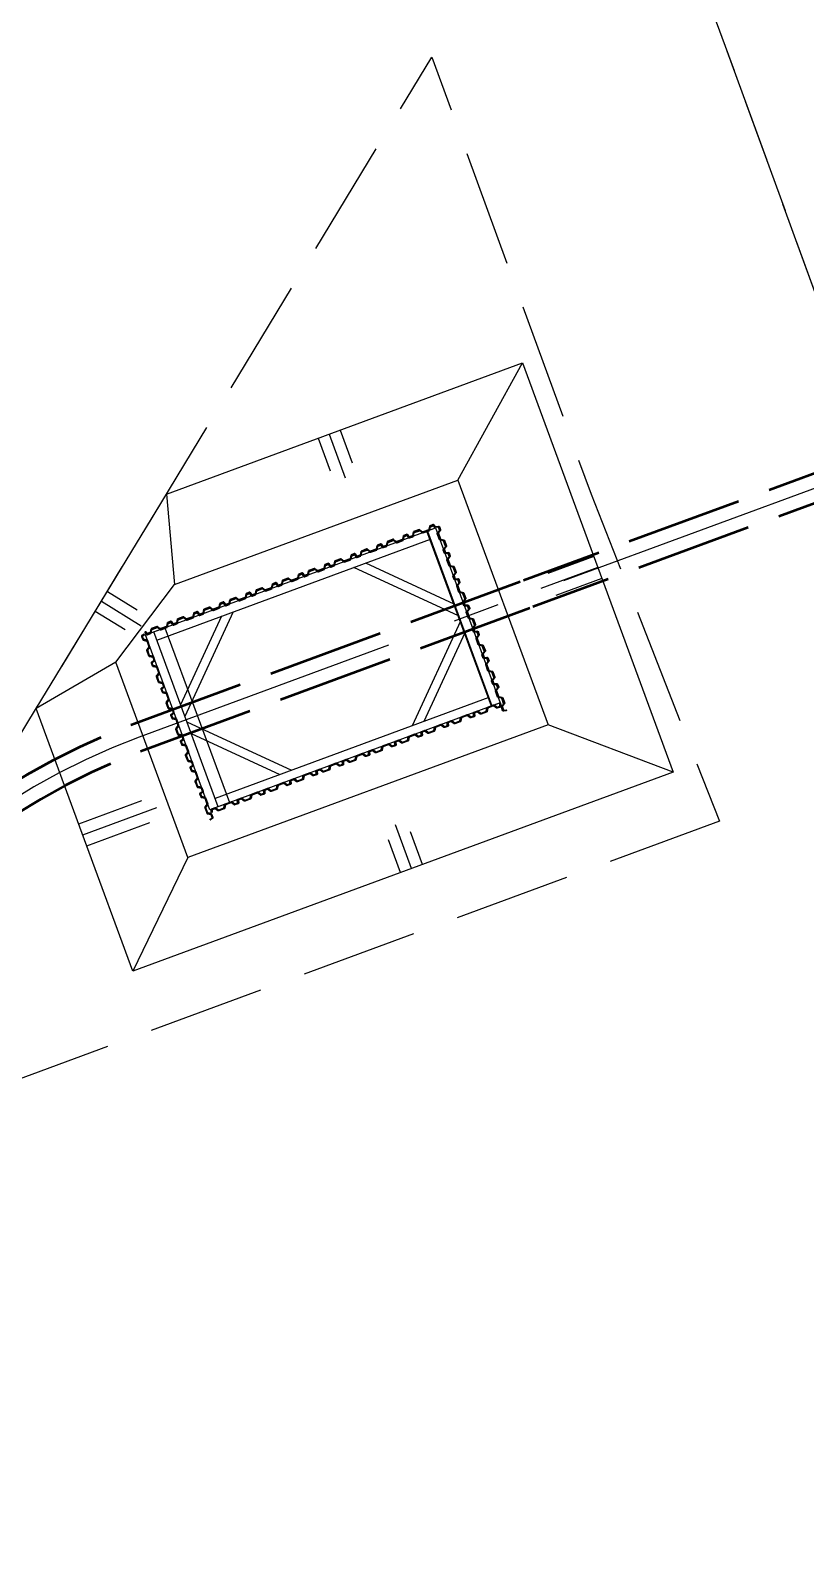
# Model space of a CAD drawing. Header units: metres. Extents: x 2692905 to 2694454, y 1247926 to 1251131.
# Drawn here: x 2693674.61 to 2693691.24, y 1248040.3 to 1248073.16 of the extents above; entities that cross this region are included whole.
import ezdxf

# ---------------------------------------------------------------- set-up
doc = ezdxf.new("R2010")
doc.units = ezdxf.units.M
for name, pattern in [('AV Servitute', [3.5, 2.5, -1]), ('AXE Kabelleitungsachse', [16, 12, -1.5, 1, -1.5]), ('Servitute', [3.2, 2.5, -0.7])]:
    doc.linetypes.add(name, pattern=pattern)
doc.layers.add('linie', color=7, linetype='Continuous', lineweight=25, true_color=0xff6161)
for name, color, linetype, lineweight in [('N1KLT_Achse', 1, 'AXE Kabelleitungsachse', 25), ('N1KLT_Rand', 1, 'Servitute', 50), ('N4SER_025', 7, 'AV Servitute', 25), ('SIT-BAU-TXT_sw025', 7, 'AV Servitute', 25)]:
    doc.layers.add(name, color=color, linetype=linetype, lineweight=lineweight)
doc.layers.add('PDF_N9ALL_ro035', color=1, linetype='Continuous')

msp = doc.modelspace()

# ---------------------------------------------------------------- linework, layer by layer
at = {"layer": 'linie', "transparency": 33554687}
for p, q in [((2693683.78, 1248063.515), (2693685.168, 1248066.03)), ((2693681.252, 1248064.587), (2693681.511, 1248063.883)), ((2693680.782, 1248064.414), (2693681.042, 1248063.711)), ((2693681.017, 1248064.501), (2693681.363, 1248063.562)), ((2693677.531, 1248063.216), (2693677.697, 1248061.274)), ((2693677.075, 1248060.192), (2693683.305, 1248062.488)), ((2693677.319, 1248060.079), (2693683.193, 1248062.244)), ((2693683.127, 1248062.422), (2693684.51, 1248058.669)), ((2693683.305, 1248062.488), (2693684.688, 1248058.734)), ((2693683.798, 1248060.602), (2693681.55, 1248061.639)), ((2693683.705, 1248060.854), (2693681.803, 1248061.732)), ((2693686.786, 1248061.639), (2693685.561, 1248061.187)), ((2693686.699, 1248061.873), (2693685.709, 1248061.508)), ((2693686.872, 1248061.404), (2693685.882, 1248061.039)), ((2693676.263, 1248061.127), (2693676.901, 1248060.733)), ((2693676, 1248060.702), (2693676.638, 1248060.308)), ((2693676.132, 1248060.914), (2693676.982, 1248060.389)), ((2693678.709, 1248060.591), (2693677.831, 1248058.689)), ((2693678.961, 1248060.684), (2693677.924, 1248058.437)), ((2693683.839, 1248060.489), (2693682.802, 1248058.242)), ((2693678.458, 1248056.438), (2693677.075, 1248060.192)), ((2693678.636, 1248056.504), (2693677.253, 1248060.257)), ((2693683.932, 1248060.237), (2693683.054, 1248058.335)), ((2693676.439, 1248059.604), (2693674.732, 1248058.612)), ((2693684.688, 1248058.734), (2693678.458, 1248056.438)), ((2693684.444, 1248058.847), (2693678.57, 1248056.682)), ((2693677.965, 1248058.324), (2693680.212, 1248057.287)), ((2693678.058, 1248058.072), (2693679.96, 1248057.194)), ((2693688.404, 1248057.247), (2693685.716, 1248058.26)), ((2693675.645, 1248056.135), (2693676.997, 1248056.634)), ((2693675.731, 1248055.901), (2693677.318, 1248056.486)), ((2693675.817, 1248055.666), (2693677.17, 1248056.165)), ((2693682.788, 1248055.178), (2693682.442, 1248056.116)), ((2693682.553, 1248055.092), (2693682.294, 1248055.795)), ((2693683.022, 1248055.264), (2693682.763, 1248055.968)), ((2693677.984, 1248055.411), (2693676.809, 1248052.975))]:
    msp.add_line(p, q, dxfattribs=at)
for points in [[(2693677.531, 1248063.216), (2693685.168, 1248066.03), (2693688.404, 1248057.247), (2693676.809, 1248052.975), (2693674.732, 1248058.612)], [(2693685.716, 1248058.26), (2693677.984, 1248055.411), (2693676.439, 1248059.604), (2693677.697, 1248061.274), (2693683.78, 1248063.515)], [(2693684.688, 1248058.734), (2693684.5, 1248058.665), (2693683.115, 1248062.418), (2693683.303, 1248062.487)], [(2693678.88, 1248056.594), (2693678.458, 1248056.438), (2693677.075, 1248060.192), (2693677.495, 1248060.347)]]:
    msp.add_lwpolyline(points, close=True, dxfattribs=at)
at = {"layer": 'N1KLT_Achse', "transparency": 33554687, "flags": 128}
msp.add_lwpolyline([(2693697.308, 1248065.503), (2693676.945, 1248058, 0.168156), (2693669.388, 1248051.741), (2693664.576, 1248043.82, 0.000162), (2693664.571, 1248043.812), (2693662.653, 1248040.65), (2693657.011, 1248031.328), (2693640.453, 1248003.976), (2693617.814, 1247966.631), (2693606.606, 1247948.088, -0.374034), (2693587.49, 1247941.938)], format="xyb", dxfattribs=at)
at = {"layer": 'N1KLT_Rand', "transparency": 33554687, "flags": 128}
for points in [[(2693695.812, 1248065.269), (2693685.191, 1248061.358)], [(2693696.018, 1248064.706), (2693685.388, 1248060.791)]]:
    msp.add_lwpolyline(points, dxfattribs=at)
for points in [[(2693685.116, 1248061.33), (2693676.84, 1248058.281, 0.16817), (2693669.132, 1248051.897), (2693664.32, 1248043.975, 0.000162), (2693664.315, 1248043.967), (2693662.397, 1248040.805), (2693656.754, 1248031.484), (2693640.196, 1248004.131), (2693630.159, 1247987.574), (2693617.558, 1247966.787), (2693606.349, 1247948.243, -0.374034), (2693587.608, 1247942.214)], [(2693685.324, 1248060.768), (2693677.049, 1248057.719, 0.168141), (2693669.644, 1248051.585), (2693664.833, 1248043.664, 0.000162), (2693664.828, 1248043.656), (2693662.91, 1248040.494), (2693657.267, 1248031.173), (2693640.709, 1248003.821), (2693618.071, 1247966.476), (2693606.863, 1247947.933, -0.374034), (2693587.371, 1247941.662)]]:
    msp.add_lwpolyline(points, format="xyb", dxfattribs=at)
at = {"layer": 'N4SER_025', "linetype": 'Servitute', "lineweight": 25}
msp.add_lwpolyline([(2693706.782, 1248097.566), (2693715.555, 1248080.45), (2693711.011, 1248074.668), (2693699.384, 1248059.873), (2693695.032, 1248058.27, -0.012679), (2693692.303, 1248065.199), (2693691.907, 1248066.286), (2693687.215, 1248079.162), (2693687.392, 1248079.454), (2693688.705, 1248081.26), (2693692.677, 1248086.725), (2693699.158, 1248092.87), (2693706.782, 1248097.566)], format="xyb", dxfattribs=at)
at = {"layer": 'PDF_N9ALL_ro035', "lineweight": 35, "transparency": 33554687}
for points in [[(2693682.178, 1248062.072), (2693682.253, 1248062.099, 0.257707), (2693682.259, 1248062.107), (2693682.274, 1248062.179, -0.257707), (2693682.281, 1248062.186), (2693682.392, 1248062.227, -0.257707), (2693682.401, 1248062.226), (2693682.46, 1248062.181, 0.257707), (2693682.47, 1248062.179), (2693682.6, 1248062.228, 0.257707), (2693682.607, 1248062.235), (2693682.622, 1248062.307, -0.257707), (2693682.628, 1248062.315), (2693682.687, 1248062.336, -0.331206), (2693682.698, 1248062.333), (2693682.727, 1248062.295), (2693682.732, 1248062.299), (2693682.702, 1248062.343, 0.344151), (2693682.69, 1248062.347), (2693682.622, 1248062.321, 0.255737), (2693682.616, 1248062.314), (2693682.6, 1248062.241, -0.255737), (2693682.593, 1248062.234), (2693682.471, 1248062.189, -0.255737), (2693682.461, 1248062.19), (2693682.402, 1248062.235, 0.255737), (2693682.392, 1248062.237), (2693682.274, 1248062.193, 0.255737), (2693682.268, 1248062.186), (2693682.252, 1248062.113, -0.255737), (2693682.246, 1248062.106), (2693682.181, 1248062.082, -0.331206), (2693682.17, 1248062.085), (2693682.14, 1248062.125), (2693682.134, 1248062.121), (2693682.166, 1248062.075, 0.3413)], [(2693682.741, 1248062.28), (2693682.816, 1248062.307, 0.257707), (2693682.822, 1248062.314), (2693682.837, 1248062.387, -0.257707), (2693682.844, 1248062.394), (2693682.955, 1248062.435, -0.257707), (2693682.964, 1248062.434), (2693683.023, 1248062.389, 0.257707), (2693683.033, 1248062.387), (2693683.163, 1248062.435, 0.257707), (2693683.169, 1248062.443), (2693683.185, 1248062.515, -0.257707), (2693683.191, 1248062.522), (2693683.25, 1248062.544, -0.331206), (2693683.261, 1248062.541), (2693683.29, 1248062.502), (2693683.295, 1248062.507), (2693683.265, 1248062.551, 0.344151), (2693683.253, 1248062.554), (2693683.185, 1248062.529, 0.255737), (2693683.178, 1248062.522), (2693683.162, 1248062.449, -0.255737), (2693683.156, 1248062.442), (2693683.034, 1248062.397, -0.255737), (2693683.024, 1248062.398), (2693682.965, 1248062.443, 0.255737), (2693682.955, 1248062.444), (2693682.837, 1248062.401, 0.255737), (2693682.831, 1248062.394), (2693682.815, 1248062.321, -0.255737), (2693682.809, 1248062.314), (2693682.744, 1248062.29, -0.331206), (2693682.733, 1248062.293), (2693682.702, 1248062.333), (2693682.697, 1248062.329), (2693682.729, 1248062.283, 0.3413)], [(2693683.503, 1248061.946), (2693683.475, 1248062.021, -0.257707), (2693683.477, 1248062.031), (2693683.522, 1248062.089, 0.257707), (2693683.523, 1248062.099), (2693683.482, 1248062.21, 0.257707), (2693683.475, 1248062.216), (2693683.403, 1248062.232, -0.257707), (2693683.395, 1248062.238), (2693683.347, 1248062.369, -0.257707), (2693683.348, 1248062.378), (2693683.394, 1248062.437, 0.257707), (2693683.395, 1248062.446), (2693683.373, 1248062.505, 0.331206), (2693683.363, 1248062.511), (2693683.316, 1248062.508), (2693683.315, 1248062.515), (2693683.368, 1248062.521, -0.344151), (2693683.379, 1248062.514), (2693683.404, 1248062.446, -0.255737), (2693683.403, 1248062.436), (2693683.358, 1248062.377, 0.255737), (2693683.356, 1248062.367), (2693683.402, 1248062.245, 0.255737), (2693683.409, 1248062.239), (2693683.482, 1248062.223, -0.255737), (2693683.489, 1248062.216), (2693683.532, 1248062.098, -0.255737), (2693683.531, 1248062.089), (2693683.486, 1248062.029, 0.255737), (2693683.485, 1248062.02), (2693683.509, 1248061.955, 0.331206), (2693683.519, 1248061.949), (2693683.568, 1248061.952), (2693683.569, 1248061.945), (2693683.513, 1248061.94, -0.3413)], [(2693681.052, 1248061.656), (2693681.127, 1248061.684, 0.257707), (2693681.133, 1248061.691), (2693681.149, 1248061.764, -0.257707), (2693681.155, 1248061.771), (2693681.266, 1248061.812, -0.257707), (2693681.276, 1248061.81), (2693681.334, 1248061.765, 0.257707), (2693681.344, 1248061.764), (2693681.474, 1248061.812, 0.257707), (2693681.481, 1248061.819), (2693681.496, 1248061.892, -0.257707), (2693681.502, 1248061.899), (2693681.561, 1248061.921, -0.331206), (2693681.572, 1248061.917), (2693681.601, 1248061.879), (2693681.606, 1248061.883), (2693681.576, 1248061.927, 0.344151), (2693681.565, 1248061.931), (2693681.496, 1248061.906, 0.255737), (2693681.49, 1248061.899), (2693681.474, 1248061.826, -0.255737), (2693681.467, 1248061.819), (2693681.345, 1248061.773, -0.255737), (2693681.335, 1248061.775), (2693681.276, 1248061.82, 0.255737), (2693681.267, 1248061.821), (2693681.149, 1248061.778, 0.255737), (2693681.142, 1248061.77), (2693681.126, 1248061.698, -0.255737), (2693681.12, 1248061.69), (2693681.055, 1248061.666, -0.331206), (2693681.044, 1248061.67), (2693681.014, 1248061.71), (2693681.009, 1248061.706), (2693681.04, 1248061.66, 0.3413)], [(2693681.615, 1248061.864), (2693681.69, 1248061.892, 0.257707), (2693681.696, 1248061.899), (2693681.711, 1248061.971, -0.257707), (2693681.718, 1248061.979), (2693681.829, 1248062.02, -0.257707), (2693681.839, 1248062.018), (2693681.897, 1248061.973, 0.257707), (2693681.907, 1248061.972), (2693682.037, 1248062.02, 0.257707), (2693682.044, 1248062.027), (2693682.059, 1248062.1, -0.257707), (2693682.065, 1248062.107), (2693682.124, 1248062.129, -0.331206), (2693682.135, 1248062.125), (2693682.164, 1248062.087), (2693682.169, 1248062.091), (2693682.139, 1248062.135, 0.344151), (2693682.127, 1248062.139), (2693682.059, 1248062.114, 0.255737), (2693682.053, 1248062.106), (2693682.037, 1248062.034, -0.255737), (2693682.03, 1248062.026), (2693681.908, 1248061.981, -0.255737), (2693681.898, 1248061.983), (2693681.839, 1248062.027, 0.255737), (2693681.829, 1248062.029), (2693681.711, 1248061.985, 0.255737), (2693681.705, 1248061.978), (2693681.689, 1248061.905, -0.255737), (2693681.683, 1248061.898), (2693681.618, 1248061.874, -0.331206), (2693681.607, 1248061.878), (2693681.577, 1248061.918), (2693681.572, 1248061.913), (2693681.603, 1248061.868, 0.3413)], [(2693683.711, 1248061.383), (2693683.683, 1248061.458, -0.257707), (2693683.685, 1248061.468), (2693683.73, 1248061.526, 0.257707), (2693683.731, 1248061.536), (2693683.69, 1248061.647, 0.257707), (2693683.683, 1248061.653), (2693683.61, 1248061.669, -0.257707), (2693683.603, 1248061.675), (2693683.555, 1248061.806, -0.257707), (2693683.556, 1248061.815), (2693683.601, 1248061.874, 0.257707), (2693683.603, 1248061.883), (2693683.581, 1248061.942, 0.331206), (2693683.571, 1248061.948), (2693683.523, 1248061.946), (2693683.523, 1248061.952), (2693683.576, 1248061.958, -0.344151), (2693683.587, 1248061.952), (2693683.612, 1248061.883, -0.255737), (2693683.611, 1248061.873), (2693683.566, 1248061.814, 0.255737), (2693683.564, 1248061.805), (2693683.609, 1248061.682, 0.255737), (2693683.617, 1248061.676), (2693683.689, 1248061.66, -0.255737), (2693683.697, 1248061.653), (2693683.74, 1248061.535, -0.255737), (2693683.739, 1248061.526), (2693683.694, 1248061.467, 0.255737), (2693683.692, 1248061.457), (2693683.716, 1248061.392, 0.331206), (2693683.726, 1248061.386), (2693683.776, 1248061.389), (2693683.776, 1248061.382), (2693683.721, 1248061.377, -0.3413)], [(2693680.489, 1248061.448), (2693680.564, 1248061.476, 0.257707), (2693680.57, 1248061.483), (2693680.586, 1248061.556, -0.257707), (2693680.592, 1248061.563), (2693680.703, 1248061.604, -0.257707), (2693680.713, 1248061.603), (2693680.771, 1248061.558, 0.257707), (2693680.781, 1248061.556), (2693680.912, 1248061.604, 0.257707), (2693680.918, 1248061.612), (2693680.933, 1248061.684, -0.257707), (2693680.94, 1248061.691), (2693680.998, 1248061.713, -0.331206), (2693681.01, 1248061.71), (2693681.038, 1248061.671), (2693681.043, 1248061.676), (2693681.013, 1248061.72, 0.344151), (2693681.002, 1248061.723), (2693680.933, 1248061.698, 0.255737), (2693680.927, 1248061.691), (2693680.911, 1248061.618, -0.255737), (2693680.905, 1248061.611), (2693680.782, 1248061.566, -0.255737), (2693680.773, 1248061.567), (2693680.713, 1248061.612, 0.255737), (2693680.704, 1248061.613), (2693680.586, 1248061.57, 0.255737), (2693680.579, 1248061.563), (2693680.563, 1248061.49, -0.255737), (2693680.557, 1248061.483), (2693680.492, 1248061.459, -0.331206), (2693680.481, 1248061.462), (2693680.451, 1248061.502), (2693680.446, 1248061.498), (2693680.478, 1248061.452, 0.3413)], [(2693679.364, 1248061.033), (2693679.438, 1248061.061, 0.257707), (2693679.445, 1248061.068), (2693679.46, 1248061.14, -0.257707), (2693679.466, 1248061.148), (2693679.577, 1248061.189, -0.257707), (2693679.587, 1248061.187), (2693679.646, 1248061.142, 0.257707), (2693679.655, 1248061.141), (2693679.786, 1248061.189, 0.257707), (2693679.792, 1248061.196), (2693679.807, 1248061.268, -0.257707), (2693679.814, 1248061.276), (2693679.872, 1248061.297, -0.331206), (2693679.884, 1248061.294), (2693679.913, 1248061.256), (2693679.918, 1248061.26), (2693679.888, 1248061.304, 0.344151), (2693679.876, 1248061.308), (2693679.807, 1248061.283, 0.255737), (2693679.801, 1248061.275), (2693679.785, 1248061.202, -0.255737), (2693679.779, 1248061.195), (2693679.656, 1248061.15, -0.255737), (2693679.647, 1248061.151), (2693679.587, 1248061.196, 0.255737), (2693679.578, 1248061.198), (2693679.46, 1248061.154, 0.255737), (2693679.454, 1248061.147), (2693679.438, 1248061.074, -0.255737), (2693679.431, 1248061.067), (2693679.367, 1248061.043, -0.331206), (2693679.355, 1248061.046), (2693679.325, 1248061.086), (2693679.32, 1248061.082), (2693679.352, 1248061.037, 0.3413)], [(2693679.926, 1248061.241), (2693680.001, 1248061.268, 0.257707), (2693680.007, 1248061.276), (2693680.023, 1248061.348, -0.257707), (2693680.029, 1248061.355), (2693680.14, 1248061.396, -0.257707), (2693680.15, 1248061.395), (2693680.209, 1248061.35, 0.257707), (2693680.218, 1248061.348), (2693680.349, 1248061.397, 0.257707), (2693680.355, 1248061.404), (2693680.37, 1248061.476, -0.257707), (2693680.377, 1248061.484), (2693680.435, 1248061.505, -0.331206), (2693680.447, 1248061.502), (2693680.475, 1248061.464), (2693680.481, 1248061.468), (2693680.451, 1248061.512, 0.344151), (2693680.439, 1248061.516), (2693680.37, 1248061.49, 0.255737), (2693680.364, 1248061.483), (2693680.348, 1248061.41, -0.255737), (2693680.342, 1248061.403), (2693680.219, 1248061.358, -0.255737), (2693680.21, 1248061.359), (2693680.15, 1248061.404, 0.255737), (2693680.141, 1248061.406), (2693680.023, 1248061.362, 0.255737), (2693680.016, 1248061.355), (2693680.001, 1248061.282, -0.255737), (2693679.994, 1248061.275), (2693679.93, 1248061.251, -0.331206), (2693679.918, 1248061.254), (2693679.888, 1248061.294), (2693679.883, 1248061.29), (2693679.915, 1248061.244, 0.3413)], [(2693683.918, 1248060.82), (2693683.891, 1248060.895, -0.257707), (2693683.892, 1248060.905), (2693683.937, 1248060.963, 0.257707), (2693683.939, 1248060.973), (2693683.898, 1248061.084, 0.257707), (2693683.89, 1248061.091), (2693683.818, 1248061.106, -0.257707), (2693683.811, 1248061.112), (2693683.763, 1248061.243, -0.257707), (2693683.764, 1248061.252), (2693683.809, 1248061.311, 0.257707), (2693683.811, 1248061.321), (2693683.789, 1248061.379, 0.331206), (2693683.779, 1248061.386), (2693683.731, 1248061.383), (2693683.731, 1248061.389), (2693683.784, 1248061.395, -0.344151), (2693683.794, 1248061.389), (2693683.82, 1248061.32, -0.255737), (2693683.818, 1248061.311), (2693683.773, 1248061.251, 0.255737), (2693683.772, 1248061.242), (2693683.817, 1248061.119, 0.255737), (2693683.824, 1248061.113), (2693683.897, 1248061.097, -0.255737), (2693683.904, 1248061.091), (2693683.948, 1248060.973, -0.255737), (2693683.947, 1248060.963), (2693683.902, 1248060.904, 0.255737), (2693683.9, 1248060.894), (2693683.924, 1248060.83, 0.331206), (2693683.934, 1248060.823), (2693683.984, 1248060.826), (2693683.984, 1248060.819), (2693683.929, 1248060.814, -0.3413)], [(2693678.801, 1248060.825), (2693678.875, 1248060.853, 0.257707), (2693678.882, 1248060.86), (2693678.897, 1248060.932, -0.257707), (2693678.903, 1248060.94), (2693679.015, 1248060.981, -0.257707), (2693679.024, 1248060.979), (2693679.083, 1248060.934, 0.257707), (2693679.092, 1248060.933), (2693679.223, 1248060.981, 0.257707), (2693679.229, 1248060.988), (2693679.245, 1248061.061, -0.257707), (2693679.251, 1248061.068), (2693679.309, 1248061.09, -0.331206), (2693679.321, 1248061.086), (2693679.35, 1248061.048), (2693679.355, 1248061.052), (2693679.325, 1248061.096, 0.344151), (2693679.313, 1248061.1), (2693679.245, 1248061.075, 0.255737), (2693679.238, 1248061.067), (2693679.222, 1248060.995, -0.255737), (2693679.216, 1248060.987), (2693679.093, 1248060.942, -0.255737), (2693679.084, 1248060.944), (2693679.025, 1248060.989, 0.255737), (2693679.015, 1248060.99), (2693678.897, 1248060.946, 0.255737), (2693678.891, 1248060.939), (2693678.875, 1248060.866, -0.255737), (2693678.868, 1248060.859), (2693678.804, 1248060.835, -0.331206), (2693678.792, 1248060.839), (2693678.762, 1248060.879), (2693678.757, 1248060.874), (2693678.789, 1248060.829, 0.3413)], [(2693677.675, 1248060.41), (2693677.75, 1248060.437, 0.257707), (2693677.756, 1248060.445), (2693677.771, 1248060.517, -0.257707), (2693677.778, 1248060.524), (2693677.889, 1248060.565, -0.257707), (2693677.898, 1248060.564), (2693677.957, 1248060.519, 0.257707), (2693677.967, 1248060.517), (2693678.097, 1248060.565, 0.257707), (2693678.103, 1248060.573), (2693678.119, 1248060.645, -0.257707), (2693678.125, 1248060.652), (2693678.184, 1248060.674, -0.331206), (2693678.195, 1248060.671), (2693678.224, 1248060.633), (2693678.229, 1248060.637), (2693678.199, 1248060.681, 0.344151), (2693678.187, 1248060.684), (2693678.119, 1248060.659, 0.255737), (2693678.112, 1248060.652), (2693678.097, 1248060.579, -0.255737), (2693678.09, 1248060.572), (2693677.968, 1248060.527, -0.255737), (2693677.958, 1248060.528), (2693677.899, 1248060.573, 0.255737), (2693677.889, 1248060.574), (2693677.771, 1248060.531, 0.255737), (2693677.765, 1248060.524), (2693677.749, 1248060.451, -0.255737), (2693677.743, 1248060.444), (2693677.678, 1248060.42, -0.331206), (2693677.667, 1248060.423), (2693677.637, 1248060.463), (2693677.631, 1248060.459), (2693677.663, 1248060.413, 0.3413)], [(2693678.238, 1248060.617), (2693678.313, 1248060.645, 0.257707), (2693678.319, 1248060.652), (2693678.334, 1248060.725, -0.257707), (2693678.34, 1248060.732), (2693678.452, 1248060.773, -0.257707), (2693678.461, 1248060.772), (2693678.52, 1248060.726, 0.257707), (2693678.529, 1248060.725), (2693678.66, 1248060.773, 0.257707), (2693678.666, 1248060.781), (2693678.682, 1248060.853, -0.257707), (2693678.688, 1248060.86), (2693678.747, 1248060.882, -0.331206), (2693678.758, 1248060.879), (2693678.787, 1248060.84), (2693678.792, 1248060.844), (2693678.762, 1248060.889, 0.344151), (2693678.75, 1248060.892), (2693678.682, 1248060.867, 0.255737), (2693678.675, 1248060.86), (2693678.659, 1248060.787, -0.255737), (2693678.653, 1248060.78), (2693678.531, 1248060.734, -0.255737), (2693678.521, 1248060.736), (2693678.462, 1248060.781, 0.255737), (2693678.452, 1248060.782), (2693678.334, 1248060.739, 0.255737), (2693678.328, 1248060.731), (2693678.312, 1248060.659, -0.255737), (2693678.306, 1248060.651), (2693678.241, 1248060.628, -0.331206), (2693678.23, 1248060.631), (2693678.199, 1248060.671), (2693678.194, 1248060.667), (2693678.226, 1248060.621, 0.3413)], [(2693684.126, 1248060.258), (2693684.099, 1248060.332, -0.257707), (2693684.1, 1248060.342), (2693684.145, 1248060.401, 0.257707), (2693684.147, 1248060.41), (2693684.106, 1248060.521, 0.257707), (2693684.098, 1248060.528), (2693684.026, 1248060.543, -0.257707), (2693684.019, 1248060.549), (2693683.97, 1248060.68, -0.257707), (2693683.972, 1248060.689), (2693684.017, 1248060.748, 0.257707), (2693684.018, 1248060.758), (2693683.997, 1248060.816, 0.331206), (2693683.987, 1248060.823), (2693683.939, 1248060.82), (2693683.939, 1248060.826), (2693683.992, 1248060.832, -0.344151), (2693684.002, 1248060.826), (2693684.028, 1248060.757, -0.255737), (2693684.026, 1248060.748), (2693683.981, 1248060.688, 0.255737), (2693683.98, 1248060.679), (2693684.025, 1248060.556, 0.255737), (2693684.032, 1248060.55), (2693684.105, 1248060.534, -0.255737), (2693684.112, 1248060.528), (2693684.156, 1248060.41, -0.255737), (2693684.154, 1248060.4), (2693684.109, 1248060.341, 0.255737), (2693684.108, 1248060.331), (2693684.132, 1248060.267, 0.331206), (2693684.142, 1248060.26), (2693684.192, 1248060.263), (2693684.192, 1248060.257), (2693684.137, 1248060.251, -0.3413)], [(2693677.112, 1248060.202), (2693677.187, 1248060.229, 0.257707), (2693677.193, 1248060.237), (2693677.208, 1248060.309, -0.257707), (2693677.215, 1248060.316), (2693677.326, 1248060.357, -0.257707), (2693677.336, 1248060.356), (2693677.394, 1248060.311, 0.257707), (2693677.404, 1248060.309), (2693677.534, 1248060.358, 0.257707), (2693677.541, 1248060.365), (2693677.556, 1248060.437, -0.257707), (2693677.562, 1248060.445), (2693677.621, 1248060.466, -0.331206), (2693677.632, 1248060.463), (2693677.661, 1248060.425), (2693677.666, 1248060.429), (2693677.636, 1248060.473, 0.344151), (2693677.624, 1248060.477), (2693677.556, 1248060.451, 0.255737), (2693677.55, 1248060.444), (2693677.534, 1248060.371, -0.255737), (2693677.527, 1248060.364), (2693677.405, 1248060.319, -0.255737), (2693677.395, 1248060.32), (2693677.336, 1248060.365, 0.255737), (2693677.326, 1248060.367), (2693677.208, 1248060.323, 0.255737), (2693677.202, 1248060.316), (2693677.186, 1248060.243, -0.255737), (2693677.18, 1248060.236), (2693677.115, 1248060.212, -0.331206), (2693677.104, 1248060.215), (2693677.074, 1248060.255), (2693677.068, 1248060.251), (2693677.1, 1248060.205, 0.3413)], [(2693684.334, 1248059.695), (2693684.306, 1248059.769, -0.257707), (2693684.308, 1248059.779), (2693684.353, 1248059.838, 0.257707), (2693684.354, 1248059.847), (2693684.313, 1248059.958, 0.257707), (2693684.306, 1248059.965), (2693684.234, 1248059.98, -0.257707), (2693684.226, 1248059.986), (2693684.178, 1248060.117, -0.257707), (2693684.18, 1248060.127), (2693684.225, 1248060.185, 0.257707), (2693684.226, 1248060.195), (2693684.204, 1248060.253, 0.331206), (2693684.194, 1248060.26), (2693684.147, 1248060.257), (2693684.147, 1248060.264), (2693684.2, 1248060.269, -0.344151), (2693684.21, 1248060.263), (2693684.235, 1248060.194, -0.255737), (2693684.234, 1248060.185), (2693684.189, 1248060.125, 0.255737), (2693684.188, 1248060.116), (2693684.233, 1248059.993, 0.255737), (2693684.24, 1248059.987), (2693684.313, 1248059.971, -0.255737), (2693684.32, 1248059.965), (2693684.364, 1248059.847, -0.255737), (2693684.362, 1248059.837), (2693684.317, 1248059.778, 0.255737), (2693684.316, 1248059.768), (2693684.34, 1248059.704, 0.331206), (2693684.35, 1248059.697), (2693684.4, 1248059.7), (2693684.4, 1248059.694), (2693684.344, 1248059.688, -0.3413)], [(2693677.273, 1248059.647), (2693677.246, 1248059.721, 0.257707), (2693677.238, 1248059.728), (2693677.166, 1248059.743, -0.257707), (2693677.159, 1248059.749), (2693677.117, 1248059.861, -0.257707), (2693677.119, 1248059.87), (2693677.164, 1248059.929, 0.257707), (2693677.165, 1248059.938), (2693677.117, 1248060.069, 0.257707), (2693677.11, 1248060.075), (2693677.038, 1248060.091, -0.257707), (2693677.03, 1248060.097), (2693677.009, 1248060.155, -0.331206), (2693677.012, 1248060.167), (2693677.05, 1248060.196), (2693677.046, 1248060.201), (2693677.002, 1248060.171, 0.344151), (2693676.998, 1248060.159), (2693677.024, 1248060.091, 0.255737), (2693677.031, 1248060.084), (2693677.104, 1248060.068, -0.255737), (2693677.111, 1248060.062), (2693677.156, 1248059.939, -0.255737), (2693677.155, 1248059.93), (2693677.11, 1248059.871, 0.255737), (2693677.108, 1248059.861), (2693677.152, 1248059.743, 0.255737), (2693677.159, 1248059.737), (2693677.232, 1248059.721, -0.255737), (2693677.239, 1248059.714), (2693677.263, 1248059.65, -0.331206), (2693677.26, 1248059.638), (2693677.22, 1248059.608), (2693677.224, 1248059.603), (2693677.269, 1248059.635, 0.3413)], [(2693677.481, 1248059.084), (2693677.453, 1248059.159, 0.257707), (2693677.446, 1248059.165), (2693677.374, 1248059.18, -0.257707), (2693677.366, 1248059.186), (2693677.325, 1248059.298, -0.257707), (2693677.327, 1248059.307), (2693677.372, 1248059.366, 0.257707), (2693677.373, 1248059.375), (2693677.325, 1248059.506, 0.257707), (2693677.318, 1248059.512), (2693677.245, 1248059.528, -0.257707), (2693677.238, 1248059.534), (2693677.216, 1248059.593, -0.331206), (2693677.22, 1248059.604), (2693677.258, 1248059.633), (2693677.254, 1248059.638), (2693677.21, 1248059.608, 0.344151), (2693677.206, 1248059.596), (2693677.231, 1248059.528, 0.255737), (2693677.239, 1248059.521), (2693677.311, 1248059.505, -0.255737), (2693677.319, 1248059.499), (2693677.364, 1248059.377, -0.255737), (2693677.362, 1248059.367), (2693677.317, 1248059.308, 0.255737), (2693677.316, 1248059.298), (2693677.36, 1248059.18, 0.255737), (2693677.367, 1248059.174), (2693677.44, 1248059.158, -0.255737), (2693677.447, 1248059.152), (2693677.471, 1248059.087, -0.331206), (2693677.467, 1248059.076), (2693677.427, 1248059.045), (2693677.432, 1248059.04), (2693677.477, 1248059.072, 0.3413)], [(2693684.542, 1248059.132), (2693684.514, 1248059.207, -0.257707), (2693684.516, 1248059.216), (2693684.561, 1248059.275, 0.257707), (2693684.562, 1248059.284), (2693684.521, 1248059.396, 0.257707), (2693684.514, 1248059.402), (2693684.441, 1248059.417, -0.257707), (2693684.434, 1248059.424), (2693684.386, 1248059.554, -0.257707), (2693684.387, 1248059.564), (2693684.432, 1248059.622, 0.257707), (2693684.434, 1248059.632), (2693684.412, 1248059.69, 0.331206), (2693684.402, 1248059.697), (2693684.355, 1248059.694), (2693684.354, 1248059.701), (2693684.407, 1248059.706, -0.344151), (2693684.418, 1248059.7), (2693684.443, 1248059.631, -0.255737), (2693684.442, 1248059.622), (2693684.397, 1248059.563, 0.255737), (2693684.395, 1248059.553), (2693684.441, 1248059.431, 0.255737), (2693684.448, 1248059.424), (2693684.521, 1248059.408, -0.255737), (2693684.528, 1248059.402), (2693684.571, 1248059.284, -0.255737), (2693684.57, 1248059.274), (2693684.525, 1248059.215, 0.255737), (2693684.524, 1248059.206), (2693684.547, 1248059.141, 0.331206), (2693684.557, 1248059.134), (2693684.607, 1248059.138), (2693684.608, 1248059.131), (2693684.552, 1248059.125, -0.3413)], [(2693677.689, 1248058.521), (2693677.661, 1248058.596, 0.257707), (2693677.654, 1248058.602), (2693677.581, 1248058.617, -0.257707), (2693677.574, 1248058.624), (2693677.533, 1248058.735, -0.257707), (2693677.534, 1248058.744), (2693677.58, 1248058.803, 0.257707), (2693677.581, 1248058.813), (2693677.533, 1248058.943, 0.257707), (2693677.525, 1248058.949), (2693677.453, 1248058.965, -0.257707), (2693677.446, 1248058.971), (2693677.424, 1248059.03, -0.331206), (2693677.428, 1248059.041), (2693677.466, 1248059.07), (2693677.462, 1248059.075), (2693677.418, 1248059.045, 0.344151), (2693677.414, 1248059.033), (2693677.439, 1248058.965, 0.255737), (2693677.446, 1248058.958), (2693677.519, 1248058.943, -0.255737), (2693677.526, 1248058.936), (2693677.572, 1248058.814, -0.255737), (2693677.57, 1248058.804), (2693677.525, 1248058.745, 0.255737), (2693677.524, 1248058.735), (2693677.567, 1248058.617, 0.255737), (2693677.575, 1248058.611), (2693677.647, 1248058.595, -0.255737), (2693677.655, 1248058.589), (2693677.678, 1248058.524, -0.331206), (2693677.675, 1248058.513), (2693677.635, 1248058.483), (2693677.639, 1248058.477), (2693677.685, 1248058.509, 0.3413)], [(2693684.75, 1248058.569), (2693684.722, 1248058.644, -0.257707), (2693684.723, 1248058.653), (2693684.768, 1248058.712, 0.257707), (2693684.77, 1248058.722), (2693684.729, 1248058.833, 0.257707), (2693684.722, 1248058.839), (2693684.649, 1248058.854, -0.257707), (2693684.642, 1248058.861), (2693684.594, 1248058.991, -0.257707), (2693684.595, 1248059.001), (2693684.64, 1248059.059, 0.257707), (2693684.642, 1248059.069), (2693684.62, 1248059.128, 0.331206), (2693684.61, 1248059.134), (2693684.562, 1248059.131), (2693684.562, 1248059.138), (2693684.615, 1248059.144, -0.344151), (2693684.626, 1248059.137), (2693684.651, 1248059.069, -0.255737), (2693684.649, 1248059.059), (2693684.604, 1248059, 0.255737), (2693684.603, 1248058.99), (2693684.648, 1248058.868, 0.255737), (2693684.656, 1248058.861), (2693684.728, 1248058.845, -0.255737), (2693684.736, 1248058.839), (2693684.779, 1248058.721, -0.255737), (2693684.778, 1248058.712), (2693684.733, 1248058.652, 0.255737), (2693684.731, 1248058.643), (2693684.755, 1248058.578, 0.331206), (2693684.765, 1248058.572), (2693684.815, 1248058.575), (2693684.815, 1248058.568), (2693684.76, 1248058.562, -0.3413)], [(2693684.126, 1248058.527), (2693684.201, 1248058.555, -0.257707), (2693684.21, 1248058.553), (2693684.269, 1248058.508, 0.257707), (2693684.279, 1248058.507), (2693684.39, 1248058.548, 0.257707), (2693684.396, 1248058.555), (2693684.411, 1248058.627, -0.257707), (2693684.418, 1248058.635), (2693684.548, 1248058.683, -0.257707), (2693684.558, 1248058.681), (2693684.616, 1248058.636, 0.257707), (2693684.626, 1248058.635), (2693684.685, 1248058.656, 0.331206), (2693684.691, 1248058.666), (2693684.688, 1248058.714), (2693684.695, 1248058.714), (2693684.701, 1248058.661, -0.344151), (2693684.694, 1248058.651), (2693684.626, 1248058.626, -0.255737), (2693684.616, 1248058.627), (2693684.557, 1248058.672, 0.255737), (2693684.547, 1248058.673), (2693684.425, 1248058.628, 0.255737), (2693684.418, 1248058.621), (2693684.402, 1248058.548, -0.255737), (2693684.396, 1248058.541), (2693684.278, 1248058.497, -0.255737), (2693684.269, 1248058.499), (2693684.209, 1248058.544, 0.255737), (2693684.2, 1248058.545), (2693684.135, 1248058.521, 0.331206), (2693684.129, 1248058.511), (2693684.132, 1248058.461), (2693684.125, 1248058.461), (2693684.119, 1248058.517, -0.3413)], [(2693677.896, 1248057.958), (2693677.869, 1248058.033, 0.257707), (2693677.862, 1248058.039), (2693677.789, 1248058.054, -0.257707), (2693677.782, 1248058.061), (2693677.741, 1248058.172, -0.257707), (2693677.742, 1248058.182), (2693677.787, 1248058.24, 0.257707), (2693677.789, 1248058.25), (2693677.741, 1248058.38, 0.257707), (2693677.733, 1248058.387), (2693677.661, 1248058.402, -0.257707), (2693677.654, 1248058.408), (2693677.632, 1248058.467, -0.331206), (2693677.635, 1248058.478), (2693677.674, 1248058.507), (2693677.669, 1248058.512), (2693677.625, 1248058.482, 0.344151), (2693677.622, 1248058.47), (2693677.647, 1248058.402, 0.255737), (2693677.654, 1248058.396), (2693677.727, 1248058.38, -0.255737), (2693677.734, 1248058.373), (2693677.779, 1248058.251, -0.255737), (2693677.778, 1248058.241), (2693677.733, 1248058.182, 0.255737), (2693677.732, 1248058.172), (2693677.775, 1248058.054, 0.255737), (2693677.782, 1248058.048), (2693677.855, 1248058.032, -0.255737), (2693677.862, 1248058.026), (2693677.886, 1248057.961, -0.331206), (2693677.883, 1248057.95), (2693677.843, 1248057.92), (2693677.847, 1248057.914), (2693677.893, 1248057.946, 0.3413)], [(2693683, 1248058.111), (2693683.075, 1248058.139, -0.257707), (2693683.085, 1248058.138), (2693683.143, 1248058.092, 0.257707), (2693683.153, 1248058.091), (2693683.264, 1248058.132, 0.257707), (2693683.27, 1248058.139), (2693683.286, 1248058.212, -0.257707), (2693683.292, 1248058.219), (2693683.422, 1248058.267, -0.257707), (2693683.432, 1248058.266), (2693683.491, 1248058.221, 0.257707), (2693683.5, 1248058.219), (2693683.559, 1248058.241, 0.331206), (2693683.565, 1248058.251), (2693683.562, 1248058.299), (2693683.569, 1248058.299), (2693683.575, 1248058.246, -0.344151), (2693683.568, 1248058.235), (2693683.5, 1248058.21, -0.255737), (2693683.49, 1248058.212), (2693683.431, 1248058.256, 0.255737), (2693683.421, 1248058.258), (2693683.299, 1248058.213, 0.255737), (2693683.293, 1248058.205), (2693683.277, 1248058.133, -0.255737), (2693683.27, 1248058.125), (2693683.152, 1248058.082, -0.255737), (2693683.143, 1248058.083), (2693683.083, 1248058.128, 0.255737), (2693683.074, 1248058.13), (2693683.009, 1248058.106, 0.331206), (2693683.003, 1248058.096), (2693683.006, 1248058.046), (2693682.999, 1248058.046), (2693682.994, 1248058.101, -0.3413)], [(2693683.563, 1248058.319), (2693683.638, 1248058.347, -0.257707), (2693683.647, 1248058.345), (2693683.706, 1248058.3, 0.257707), (2693683.716, 1248058.299), (2693683.827, 1248058.34, 0.257707), (2693683.833, 1248058.347), (2693683.848, 1248058.42, -0.257707), (2693683.855, 1248058.427), (2693683.985, 1248058.475, -0.257707), (2693683.995, 1248058.474), (2693684.054, 1248058.429, 0.257707), (2693684.063, 1248058.427), (2693684.122, 1248058.449, 0.331206), (2693684.128, 1248058.459), (2693684.125, 1248058.506), (2693684.132, 1248058.507), (2693684.138, 1248058.454, -0.344151), (2693684.131, 1248058.443), (2693684.063, 1248058.418, -0.255737), (2693684.053, 1248058.419), (2693683.994, 1248058.464, 0.255737), (2693683.984, 1248058.466), (2693683.862, 1248058.42, 0.255737), (2693683.855, 1248058.413), (2693683.84, 1248058.34, -0.255737), (2693683.833, 1248058.333), (2693683.715, 1248058.29, -0.255737), (2693683.706, 1248058.291), (2693683.646, 1248058.336, 0.255737), (2693683.637, 1248058.337), (2693683.572, 1248058.314, 0.331206), (2693683.566, 1248058.304), (2693683.569, 1248058.254), (2693683.562, 1248058.253), (2693683.557, 1248058.309, -0.3413)], [(2693682.437, 1248057.904), (2693682.512, 1248057.931, -0.257707), (2693682.522, 1248057.93), (2693682.58, 1248057.885, 0.257707), (2693682.59, 1248057.883), (2693682.701, 1248057.924, 0.257707), (2693682.707, 1248057.932), (2693682.723, 1248058.004, -0.257707), (2693682.729, 1248058.011), (2693682.86, 1248058.06, -0.257707), (2693682.869, 1248058.058), (2693682.928, 1248058.013, 0.257707), (2693682.937, 1248058.012), (2693682.996, 1248058.033, 0.331206), (2693683.002, 1248058.043), (2693683, 1248058.091), (2693683.006, 1248058.091), (2693683.012, 1248058.038, -0.344151), (2693683.006, 1248058.028), (2693682.937, 1248058.002, -0.255737), (2693682.927, 1248058.004), (2693682.868, 1248058.049, 0.255737), (2693682.859, 1248058.05), (2693682.736, 1248058.005, 0.255737), (2693682.73, 1248057.998), (2693682.714, 1248057.925, -0.255737), (2693682.707, 1248057.918), (2693682.589, 1248057.874, -0.255737), (2693682.58, 1248057.875), (2693682.521, 1248057.92, 0.255737), (2693682.511, 1248057.922), (2693682.446, 1248057.898, 0.331206), (2693682.44, 1248057.888), (2693682.443, 1248057.838), (2693682.436, 1248057.838), (2693682.431, 1248057.893, -0.3413)], [(2693678.104, 1248057.395), (2693678.077, 1248057.47, 0.257707), (2693678.069, 1248057.476), (2693677.997, 1248057.492, -0.257707), (2693677.99, 1248057.498), (2693677.949, 1248057.609, -0.257707), (2693677.95, 1248057.619), (2693677.995, 1248057.677, 0.257707), (2693677.997, 1248057.687), (2693677.948, 1248057.817, 0.257707), (2693677.941, 1248057.824), (2693677.869, 1248057.839, -0.257707), (2693677.861, 1248057.845), (2693677.84, 1248057.904, -0.331206), (2693677.843, 1248057.915), (2693677.881, 1248057.944), (2693677.877, 1248057.949), (2693677.833, 1248057.919, 0.344151), (2693677.829, 1248057.908), (2693677.855, 1248057.839, 0.255737), (2693677.862, 1248057.833), (2693677.935, 1248057.817, -0.255737), (2693677.942, 1248057.81), (2693677.987, 1248057.688, -0.255737), (2693677.986, 1248057.678), (2693677.941, 1248057.619, 0.255737), (2693677.939, 1248057.61), (2693677.983, 1248057.492, 0.255737), (2693677.99, 1248057.485), (2693678.063, 1248057.469, -0.255737), (2693678.07, 1248057.463), (2693678.094, 1248057.398, -0.331206), (2693678.091, 1248057.387), (2693678.051, 1248057.357), (2693678.055, 1248057.352), (2693678.101, 1248057.383, 0.3413)], [(2693681.312, 1248057.488), (2693681.386, 1248057.516, -0.257707), (2693681.396, 1248057.514), (2693681.455, 1248057.469, 0.257707), (2693681.464, 1248057.468), (2693681.575, 1248057.509, 0.257707), (2693681.582, 1248057.516), (2693681.597, 1248057.588, -0.257707), (2693681.603, 1248057.596), (2693681.734, 1248057.644, -0.257707), (2693681.743, 1248057.643), (2693681.802, 1248057.597, 0.257707), (2693681.812, 1248057.596), (2693681.87, 1248057.618, 0.331206), (2693681.877, 1248057.628), (2693681.874, 1248057.675), (2693681.88, 1248057.676), (2693681.886, 1248057.623, -0.344151), (2693681.88, 1248057.612), (2693681.811, 1248057.587, -0.255737), (2693681.802, 1248057.588), (2693681.742, 1248057.633, 0.255737), (2693681.733, 1248057.635), (2693681.61, 1248057.589, 0.255737), (2693681.604, 1248057.582), (2693681.588, 1248057.509, -0.255737), (2693681.582, 1248057.502), (2693681.464, 1248057.459, -0.255737), (2693681.454, 1248057.46), (2693681.395, 1248057.505, 0.255737), (2693681.385, 1248057.506), (2693681.321, 1248057.482, 0.331206), (2693681.314, 1248057.472), (2693681.317, 1248057.423), (2693681.311, 1248057.422), (2693681.305, 1248057.478, -0.3413)], [(2693681.874, 1248057.696), (2693681.949, 1248057.723, -0.257707), (2693681.959, 1248057.722), (2693682.017, 1248057.677, 0.257707), (2693682.027, 1248057.675), (2693682.138, 1248057.717, 0.257707), (2693682.145, 1248057.724), (2693682.16, 1248057.796, -0.257707), (2693682.166, 1248057.804), (2693682.297, 1248057.852, -0.257707), (2693682.306, 1248057.85), (2693682.365, 1248057.805, 0.257707), (2693682.375, 1248057.804), (2693682.433, 1248057.825, 0.331206), (2693682.44, 1248057.835), (2693682.437, 1248057.883), (2693682.443, 1248057.883), (2693682.449, 1248057.83, -0.344151), (2693682.443, 1248057.82), (2693682.374, 1248057.795, -0.255737), (2693682.365, 1248057.796), (2693682.305, 1248057.841, 0.255737), (2693682.296, 1248057.842), (2693682.173, 1248057.797, 0.255737), (2693682.167, 1248057.79), (2693682.151, 1248057.717, -0.255737), (2693682.145, 1248057.71), (2693682.027, 1248057.666, -0.255737), (2693682.017, 1248057.668), (2693681.958, 1248057.713, 0.255737), (2693681.948, 1248057.714), (2693681.884, 1248057.69, 0.331206), (2693681.877, 1248057.68), (2693681.88, 1248057.63), (2693681.873, 1248057.63), (2693681.868, 1248057.686, -0.3413)], [(2693678.312, 1248056.832), (2693678.284, 1248056.907, 0.257707), (2693678.277, 1248056.913), (2693678.205, 1248056.929, -0.257707), (2693678.197, 1248056.935), (2693678.156, 1248057.046, -0.257707), (2693678.158, 1248057.056), (2693678.203, 1248057.114, 0.257707), (2693678.204, 1248057.124), (2693678.156, 1248057.255, 0.257707), (2693678.149, 1248057.261), (2693678.076, 1248057.276, -0.257707), (2693678.069, 1248057.282), (2693678.047, 1248057.341, -0.331206), (2693678.051, 1248057.353), (2693678.089, 1248057.381), (2693678.085, 1248057.386), (2693678.041, 1248057.356, 0.344151), (2693678.037, 1248057.345), (2693678.062, 1248057.276, 0.255737), (2693678.07, 1248057.27), (2693678.142, 1248057.254, -0.255737), (2693678.15, 1248057.248), (2693678.195, 1248057.125, -0.255737), (2693678.193, 1248057.116), (2693678.149, 1248057.056, 0.255737), (2693678.147, 1248057.047), (2693678.191, 1248056.929, 0.255737), (2693678.198, 1248056.922), (2693678.271, 1248056.906, -0.255737), (2693678.278, 1248056.9), (2693678.302, 1248056.835, -0.331206), (2693678.298, 1248056.824), (2693678.258, 1248056.794), (2693678.263, 1248056.789), (2693678.308, 1248056.821, 0.3413)], [(2693680.749, 1248057.28), (2693680.823, 1248057.308, -0.257707), (2693680.833, 1248057.306), (2693680.892, 1248057.261, 0.257707), (2693680.901, 1248057.26), (2693681.012, 1248057.301, 0.257707), (2693681.019, 1248057.308), (2693681.034, 1248057.381, -0.257707), (2693681.04, 1248057.388), (2693681.171, 1248057.436, -0.257707), (2693681.181, 1248057.435), (2693681.239, 1248057.39, 0.257707), (2693681.249, 1248057.388), (2693681.307, 1248057.41, 0.331206), (2693681.314, 1248057.42), (2693681.311, 1248057.468), (2693681.318, 1248057.468), (2693681.323, 1248057.415, -0.344151), (2693681.317, 1248057.404), (2693681.248, 1248057.379, -0.255737), (2693681.239, 1248057.38), (2693681.179, 1248057.425, 0.255737), (2693681.17, 1248057.427), (2693681.047, 1248057.382, 0.255737), (2693681.041, 1248057.374), (2693681.025, 1248057.302, -0.255737), (2693681.019, 1248057.294), (2693680.901, 1248057.251, -0.255737), (2693680.891, 1248057.252), (2693680.832, 1248057.297, 0.255737), (2693680.822, 1248057.299), (2693680.758, 1248057.275, 0.331206), (2693680.751, 1248057.265), (2693680.754, 1248057.215), (2693680.748, 1248057.215), (2693680.742, 1248057.27, -0.3413)], [(2693679.623, 1248056.865), (2693679.698, 1248056.892, -0.257707), (2693679.707, 1248056.891), (2693679.766, 1248056.846, 0.257707), (2693679.776, 1248056.844), (2693679.887, 1248056.885, 0.257707), (2693679.893, 1248056.893), (2693679.908, 1248056.965, -0.257707), (2693679.915, 1248056.972), (2693680.045, 1248057.021, -0.257707), (2693680.055, 1248057.019), (2693680.113, 1248056.974, 0.257707), (2693680.123, 1248056.973), (2693680.182, 1248056.994, 0.331206), (2693680.188, 1248057.004), (2693680.185, 1248057.052), (2693680.192, 1248057.052), (2693680.198, 1248056.999, -0.344151), (2693680.191, 1248056.989), (2693680.123, 1248056.963, -0.255737), (2693680.113, 1248056.965), (2693680.054, 1248057.01, 0.255737), (2693680.044, 1248057.011), (2693679.922, 1248056.966, 0.255737), (2693679.915, 1248056.959), (2693679.899, 1248056.886, -0.255737), (2693679.893, 1248056.879), (2693679.775, 1248056.835, -0.255737), (2693679.766, 1248056.837), (2693679.706, 1248056.882, 0.255737), (2693679.697, 1248056.883), (2693679.632, 1248056.859, 0.331206), (2693679.626, 1248056.849), (2693679.629, 1248056.799), (2693679.622, 1248056.799), (2693679.616, 1248056.854, -0.3413)], [(2693680.186, 1248057.073), (2693680.261, 1248057.1, -0.257707), (2693680.27, 1248057.099), (2693680.329, 1248057.054, 0.257707), (2693680.338, 1248057.052), (2693680.45, 1248057.093, 0.257707), (2693680.456, 1248057.101), (2693680.471, 1248057.173, -0.257707), (2693680.478, 1248057.18), (2693680.608, 1248057.228, -0.257707), (2693680.618, 1248057.227), (2693680.676, 1248057.182, 0.257707), (2693680.686, 1248057.18), (2693680.744, 1248057.202, 0.331206), (2693680.751, 1248057.212), (2693680.748, 1248057.26), (2693680.755, 1248057.26), (2693680.76, 1248057.207, -0.344151), (2693680.754, 1248057.197), (2693680.685, 1248057.171, -0.255737), (2693680.676, 1248057.173), (2693680.617, 1248057.218, 0.255737), (2693680.607, 1248057.219), (2693680.484, 1248057.174, 0.255737), (2693680.478, 1248057.167), (2693680.462, 1248057.094, -0.255737), (2693680.456, 1248057.087), (2693680.338, 1248057.043, -0.255737), (2693680.328, 1248057.044), (2693680.269, 1248057.089, 0.255737), (2693680.26, 1248057.091), (2693680.195, 1248057.067, 0.331206), (2693680.188, 1248057.057), (2693680.192, 1248057.007), (2693680.185, 1248057.007), (2693680.179, 1248057.062, -0.3413)], [(2693678.52, 1248056.269), (2693678.492, 1248056.344, 0.257707), (2693678.485, 1248056.35), (2693678.412, 1248056.366, -0.257707), (2693678.405, 1248056.372), (2693678.364, 1248056.483, -0.257707), (2693678.366, 1248056.493), (2693678.411, 1248056.552, 0.257707), (2693678.412, 1248056.561), (2693678.364, 1248056.692, 0.257707), (2693678.357, 1248056.698), (2693678.284, 1248056.713, -0.257707), (2693678.277, 1248056.72), (2693678.255, 1248056.778, -0.331206), (2693678.259, 1248056.79), (2693678.297, 1248056.818), (2693678.293, 1248056.824), (2693678.249, 1248056.794, 0.344151), (2693678.245, 1248056.782), (2693678.27, 1248056.713, 0.255737), (2693678.277, 1248056.707), (2693678.35, 1248056.691, -0.255737), (2693678.357, 1248056.685), (2693678.403, 1248056.562, -0.255737), (2693678.401, 1248056.553), (2693678.356, 1248056.493, 0.255737), (2693678.355, 1248056.484), (2693678.398, 1248056.366, 0.255737), (2693678.406, 1248056.359), (2693678.478, 1248056.344, -0.255737), (2693678.486, 1248056.337), (2693678.51, 1248056.273, -0.331206), (2693678.506, 1248056.261), (2693678.466, 1248056.231), (2693678.47, 1248056.226), (2693678.516, 1248056.258, 0.3413)], [(2693679.06, 1248056.657), (2693679.135, 1248056.685, -0.257707), (2693679.144, 1248056.683), (2693679.203, 1248056.638, 0.257707), (2693679.213, 1248056.637), (2693679.324, 1248056.678, 0.257707), (2693679.33, 1248056.685), (2693679.345, 1248056.757, -0.257707), (2693679.352, 1248056.765), (2693679.482, 1248056.813, -0.257707), (2693679.492, 1248056.811), (2693679.551, 1248056.766, 0.257707), (2693679.56, 1248056.765), (2693679.619, 1248056.787, 0.331206), (2693679.625, 1248056.797), (2693679.622, 1248056.844), (2693679.629, 1248056.844), (2693679.635, 1248056.791, -0.344151), (2693679.628, 1248056.781), (2693679.56, 1248056.756, -0.255737), (2693679.55, 1248056.757), (2693679.491, 1248056.802, 0.255737), (2693679.481, 1248056.803), (2693679.359, 1248056.758, 0.255737), (2693679.352, 1248056.751), (2693679.336, 1248056.678, -0.255737), (2693679.33, 1248056.671), (2693679.212, 1248056.627, -0.255737), (2693679.203, 1248056.629), (2693679.143, 1248056.674, 0.255737), (2693679.134, 1248056.675), (2693679.069, 1248056.651, 0.331206), (2693679.063, 1248056.641), (2693679.066, 1248056.591), (2693679.059, 1248056.591), (2693679.054, 1248056.647, -0.3413)], [(2693678.497, 1248056.449), (2693678.572, 1248056.477, -0.257707), (2693678.582, 1248056.475), (2693678.64, 1248056.43, 0.257707), (2693678.65, 1248056.429), (2693678.761, 1248056.47, 0.257707), (2693678.767, 1248056.477), (2693678.783, 1248056.55, -0.257707), (2693678.789, 1248056.557), (2693678.919, 1248056.605, -0.257707), (2693678.929, 1248056.604), (2693678.988, 1248056.559, 0.257707), (2693678.997, 1248056.557), (2693679.056, 1248056.579, 0.331206), (2693679.062, 1248056.589), (2693679.059, 1248056.636), (2693679.066, 1248056.637), (2693679.072, 1248056.584, -0.344151), (2693679.065, 1248056.573), (2693678.997, 1248056.548, -0.255737), (2693678.987, 1248056.549), (2693678.928, 1248056.594, 0.255737), (2693678.918, 1248056.596), (2693678.796, 1248056.55, 0.255737), (2693678.79, 1248056.543), (2693678.774, 1248056.47, -0.255737), (2693678.767, 1248056.463), (2693678.649, 1248056.42, -0.255737), (2693678.64, 1248056.421), (2693678.58, 1248056.466, 0.255737), (2693678.571, 1248056.467), (2693678.506, 1248056.444, 0.331206), (2693678.5, 1248056.434), (2693678.503, 1248056.384), (2693678.496, 1248056.383), (2693678.491, 1248056.439, -0.3413)]]:
    msp.add_lwpolyline(points, format="xyb", close=True, dxfattribs=at)
at = {"layer": 'SIT-BAU-TXT_sw025', "transparency": 33554687, "flags": 128}
msp.add_lwpolyline([(2693706.782, 1248097.566), (2693715.555, 1248080.45), (2693711.011, 1248074.668), (2693699.384, 1248059.873), (2693695.032, 1248058.27, -0.012679), (2693692.303, 1248065.199), (2693691.907, 1248066.286), (2693687.215, 1248079.162), (2693687.392, 1248079.454), (2693688.705, 1248081.26), (2693692.677, 1248086.725), (2693699.158, 1248092.87)], format="xyb", close=True, dxfattribs=at)
msp.add_lwpolyline([(2693689.396, 1248056.193), (2693668.61, 1248048.535), (2693683.223, 1248072.591), (2693686.64, 1248063.215)], close=True, dxfattribs=at)

doc.saveas('drawing.dxf')
